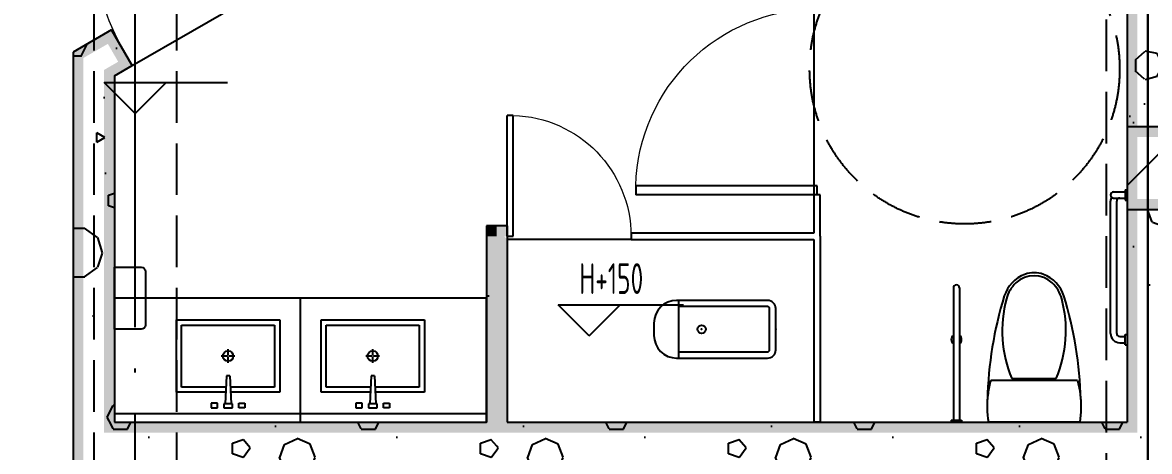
# Model space of a CAD drawing. Extents: x 175123 to 254035, y 15257 to 44959.
# Drawn here: x 183015 to 188468, y 38580 to 40656 of the extents above; entities that cross this region are included whole.
import ezdxf
from ezdxf.enums import TextEntityAlignment as Align
from ezdxf.xclip import XClip

# ---------------------------------------------------------------- set-up
doc = ezdxf.new("R2010")
doc.units = 0
doc.header["$LTSCALE"] = 1000
doc.header["$MEASUREMENT"] = 0
doc.header["$XCLIPFRAME"] = 2
for name, pattern in [('13#结构梁$0$DASH', [0.35, 0.25, -0.1]), ('13#结构梁$0$X-104 13#平面$0$DOTE', [2.4200000000000004, 2, -0.2, 0.02, -0.2]), ('X-104 13#平面$0$DASH', [0.35, 0.25, -0.1]), ('X-104 13#平面$0$DOTE', [2.4200000000000004, 2, -0.2, 0.02, -0.2])]:
    doc.linetypes.add(name, pattern=pattern)
for name, color, linetype in [('01-标注_标高', 200, 'Continuous'), ('13#结构梁$0$s-beam', 4, '13#结构梁$0$DASH'), ('13#结构梁$0$X-104 13#平面$0$A_AXIS-轴线', 36, '13#结构梁$0$X-104 13#平面$0$DOTE'), ('AXIS_TEXT', 7, 'Continuous'), ('PUB_WALL', 9, 'Continuous'), ('X-104 13#平面$0$A-C_门', 150, 'Continuous'), ('X-104 13#平面$0$A-I_卫-洁具', 241, 'Continuous'), ('X-104 13#平面$0$A-I_卫-隔断', 214, 'Continuous'), ('X-104 13#平面$0$A_AXIS-轴线', 36, 'X-104 13#平面$0$DOTE'), ('X-104 13#平面$1$05-填充_天正', 26, 'Continuous'), ('X-104 13#平面$1$A_STR-砌块墙', 121, 'Continuous'), ('X-104 13#平面$1$A_STR-砼柱', 51, 'Continuous'), ('图层1', 7, 'Continuous')]:
    doc.layers.add(name, color=color, linetype=linetype)
doc.layers.add('X-104 13#平面$0$000套内', color=226, linetype='Continuous', lineweight=30, plot=False)
doc.styles.add('_TCH_DIM', font='ros1.shx', dxfattribs={"bigfont": 'jd.shx'})
doc.styles.add('COMPLEX', font='COMPLEX')
doc.styles.add('图签信息$0$华文细黑', font='STXIHEI.TTF', dxfattribs={"height": 10})
pattern_1 = [(0, (354, -366), (600, 1200), [0, -1200]), (0, (-348, -528), (600, 1200), [0, -1200]), (0, (42, -540), (600, 1200), [0, -1200]), (0, (468, -186), (600, 1200), [0, -1200]), (0, (-30, -600), (600, 1200), [0, -1200]), (0, (588, 570), (600, 1200), [0, -1200]), (0, (222, 474), (600, 1200), [0, -1200]), (0, (413.9999999999999, 324), (600, 1200), [0, -1200]), (0, (-564, 300), (600, 1200), [0, -1200]), (0, (24, 246), (600, 1200), [0, -1200]), (0, (-204, -60), (600, 1200), [0, -1200]), (0, (-192, -509.9999999999999), (600, 1200), [0, -1200]), (0, (258, -558), (600, 1200), [0, -1200]), (0, (588, -30), (600, 1200), [0, -1200]), (0, (-534, -216), (600, 1200), [0, -1200]), (0, (-432, -12), (600, 1200), [0, -1200]), (0, (36, -96), (600, 1200), [0, -1200]), (0, (-132, -270), (600, 1200), [0, -1200]), (0, (-228, 126), (600, 1200), [0, -1200]), (0, (-78, 576), (600, 1200), [0, -1200]), (0, (-486.0000000000001, -468), (600, 1200), [0, -1200]), (0, (174, 330), (600, 1200), [0, -1200]), (0, (-384, 348), (600, 1200), [0, -1200]), (0, (-480, 504), (600, 1200), [0, -1200]), (130.601294, (514.285716, 194.285712), (-2999.999966861969, 3600.000015739533), [52.683108, -22074.222]), (18.4349488, (428.571432, 217.142856), (2999.999988936139, 1199.999991146445), [54.21048, -7535.2558]), (90, (428.571432, 165.714288), (600.0000000000001, 1200), [51.428568, -2348.5713]), (161.565051, (480, 148.571424), (-3000.000015105215, 1199.999910544823), [54.21048, -7535.2558]), (53.1301023, (480, 148.571424), (600.0000011342403, 1199.99999943288), [57.14286, -5942.856999999999]), (135, (525.714288, -462.85704), (-600.0000725322863, 1199.999918790402), [48.48732, -3345.6252]), (45, (457.142856, -462.85704), (599.9999961647541, 1199.999995157935), [48.48732, -3345.6252]), (135, (491.428572, -497.1428400000001), (-600.0000725322863, 1199.999918790402), [48.48732, -3345.6252]), (45, (491.428572, -497.1428400000001), (599.9999961647541, 1199.999995157935), [48.48732, -3345.6252]), (116.565051, (-51.42852, 342.857148), (-0.0001043859734650709, 2399.999934707041), [63.887652, -1277.753]), (180, (-79.99991999999999, 399.999996), (-599.9999999999998, 1200), [68.571432, -1131.4285]), (63.43494880000001, (-177.1428, 342.857148), (5.432290706153253e-06, 2399.999988372672), [63.887652, -1277.753]), (116.565051, (-148.5714, 285.714288), (-0.0001043859734650709, 2399.999934707041), [63.887652, -1277.753]), (0, (-148.5714, 285.714288), (600, 1200), [68.571432, -1131.4285]), (63.43494880000001, (-79.99991999999999, 285.714288), (5.432290706153253e-06, 2399.999988372672), [63.887652, -1277.753]), (107.102728, (399.999996, -62.85708000000001), (-1799.999931184909, 6000.000009680287), [77.72269200000001, -32565.805]), (143.972626, (377.142852, 11.428572), (-11399.99985547618, 8399.999990492668), [77.72269200000001, -16244.04]), (180, (314.285712, 57.14286), (-599.9999999999998, 1200), [74.285712, -1125.7142]), (36.02737329999999, (177.14286, 11.428572), (11399.99991575318, 8399.99990944439), [77.72269200000001, -16244.04]), (71.5650511, (154.285716, -57.14279999999999), (1800.000009240657, 5999.99998966958), [72.280632, -7517.185600000001]), (107.102728, (177.14286, -131.42856), (-1799.999931184909, 6000.000009680287), [77.72269200000001, -32565.805]), (143.972626, (240, -177.1428), (-11399.99985547618, 8399.999990492668), [77.72269200000001, -16244.04]), (0, (240, -177.1428), (600, 1200), [74.285712, -1125.7142]), (36.02737329999999, (314.285712, -177.1428), (11399.99991575318, 8399.99990944439), [77.72269200000001, -16244.04]), (71.5650511, (377.142852, -131.42856), (1800.000009240657, 5999.99998966958), [72.280632, -7517.185600000001]), (150.255118, (411.428568, 497.142852), (-1800.000004260273, 1199.999985130039), [46.07004, -9628.639200000001]), (90, (371.428572, 474.28572), (600.0000000000001, 1200), [45.714288, -2354.2855]), (29.7448813, (371.428572, 474.28572), (1800.000001060037, 1199.999994395642), [46.07004, -9628.639200000001]), (116.565051, (131.428572, -354.28572), (-0.0001043859734650709, 2399.999934707041), [63.887652, -1277.753]), (168.690067, (102.857148, -297.1428), (-5400.000004006199, 1199.999969888218), [58.274508, -12179.371]), (41.18592510000001, (0, -325.7142), (14999.99990911732, 13199.99988457684), [60.743688, -25451.604]), (90, (0, -382.85712), (600.0000000000001, 1200), [57.14286, -2342.857]), (138.814074, (45.714288, -422.85708), (-14999.99973338043, 13200.0000840726), [60.743688, -25451.604]), (16.6992442, (45.714288, -422.85708), (19799.99985103278, 5999.99993715613), [59.6589, -24997.075]), (60.9453959, (102.857148, -405.71424), (599.9999984077513, 1199.99998938541), [58.83217200000001, -24650.679]), (109.983106, (-371.42856, 148.571424), (-3000.000011299861, 8399.999977770043), [66.88400399999998, -28024.39499999999]), (155.556045, (-394.28568, 211.428576), (-7800.000029732115, 3599.999925205931), [69.045972, -28930.263]), (24.4439547, (-519.99996, 211.428576), (7800.000003890955, 3599.999982684802), [69.045972, -28930.263]), (70.01689340000001, (-542.85708, 148.571424), (3000.000009044286, 8399.999979161448), [66.88400399999999, -28024.395]), (109.983106, (-519.99996, 85.71428399999999), (-3000.000011299861, 8399.999977770043), [66.88400399999998, -28024.39499999999]), (160.016893, (-457.14276, 62.85714), (-3000.000001763259, 1199.999945333349), [66.88400399999999, -13978.755]), (19.9831065, (-457.14276, 62.85714), (2999.999983528817, 1199.999998096056), [66.88400399999999, -13978.755]), (70.01689340000001, (-394.28568, 85.71428399999999), (3000.000009044286, 8399.999979161448), [66.88400399999999, -28024.395]), (122.005383, (74.285712, 39.999996), (-600.0000805229399, 1199.999938741572), [53.908464, -11266.868]), (18.4349488, (-5.71428, 68.571432), (2999.999988936139, 1199.999991146445), [54.21048, -7535.2558]), (90, (-5.71428, 17.142852), (600.0000000000001, 1200), [51.428568, -2348.5713]), (161.565051, (45.714288, 0), (-3000.000015105215, 1199.999910544823), [54.21048, -7535.2558]), (54.46232220000002, (45.714288, 0), (4199.999993914518, 5999.999991012131), [49.15614, -20596.423]), (116.565051, (-274.28568, -251.42856), (-0.0001043859734650709, 2399.999934707041), [63.887652, -1277.753]), (180, (-302.85708, -194.28564), (-599.9999999999998, 1200), [62.85714, -1137.1428]), (59.0362434, (-399.99996, -251.42856), (600.000001953063, 1199.999994175555), [66.63945599999998, -13927.644]), (120.963756, (-365.71428, -308.57136), (-600.0000819959288, 1199.999944893199), [66.639456, -13927.644]), (0, (-365.71428, -308.57136), (600, 1200), [62.85714, -1137.1428]), (63.43494880000001, (-302.85708, -308.57136), (5.432290706153253e-06, 2399.999988372672), [63.887652, -1277.753])]

# ---------------------------------------------------------------- blocks, each defined once
blk = doc.blocks.new('X-104 13#平面')
at = {"layer": 'PUB_WALL'}
for points in [[(53300.00000000974, 16429.99999999945), (53350.00000000653, 16429.99999999945), (53350.00000000657, 17799.99999999971), (53300.00000000651, 17799.99999999971)], [(48386.60254038501, 16899.85163007924), (48200.00000000651, 16792.11660316024), (48250.00000000653, 16763.24908970082), (48368.30127019579, 16831.55035989002)], [(48486.60254038496, 16726.64654932242), (48386.60254038501, 16899.85163007924), (48368.30127019579, 16831.55035989002), (48418.30127019575, 16744.94781951164)], [(48200.00000000651, 16792.11660316024), (48200.00000000652, 14899.9999999997), (48250.00000000652, 14899.9999999997), (48250.00000000653, 16763.24908970082)], [(48400.00000000648, 16676.64654932238), (48486.60254038496, 16726.64654932242), (48418.30127019575, 16744.94781951164), (48350.00000000651, 16705.51406278183)], [(48400.00000000648, 16676.64654932238), (48400.00000000648, 14999.99999999976), (48350.00000000651, 14949.99999999952), (48350.00000000651, 16705.51406278183)], [(53350.00000000651, 16029.99999999945), (53300.00000000653, 16029.99999999945), (53300.00000000657, 14999.99999999969), (53350.00000000649, 14949.99999999972)], [(50200.00000000654, 15949.99999999974), (50200.00000000654, 15899.99999999969), (50250.00000000654, 15899.99999999969), (50250.00000000654, 15949.99999999974)], [(50300.00000000654, 15949.99999999974), (50200.00000000654, 15949.99999999974), (50200.00000000654, 15899.99999999974), (50300.00000000654, 15899.99999999974)], [(50300.00000000654, 15949.99999999974), (50300.00000000781, 15914.99999999968), (50250.00000000787, 15864.99999999967), (50250.00000000654, 15949.99999999974)], [(50300.00000000656, 15884.99999999967), (50300.00000000657, 14999.99999999969), (50250.00000000645, 14949.99999999972), (50250.00000000645, 15934.99999999967)], [(50200.00000000654, 15899.99999999969), (50200.00000000644, 14999.99999999962), (50250.00000000645, 14949.99999999962), (50250.00000000654, 15899.99999999969)], [(48400.00000000648, 14999.99999999976), (48800.00000000652, 14999.99999999969), (48800.00000000652, 14949.99999999969), (48350.00000000651, 14949.99999999952)], [(48800.00000000652, 14999.99999999969), (49650.00000000654, 14999.99999999969), (49650.00000000654, 14949.99999999969), (48800.00000000652, 14949.99999999969)], [(49650.00000000654, 14999.99999999969), (50200.00000000644, 14999.99999999962), (50250.00000000645, 14949.99999999962), (49650.00000000654, 14949.99999999969)], [(50300.00000000657, 14999.99999999969), (53300.00000000657, 14999.99999999969), (53350.00000000649, 14949.99999999972), (50250.00000000645, 14949.99999999972)], [(48200.00000000652, 14699.99999999984), (48250.00000000652, 14699.99999999984), (48250.00000000652, 14899.9999999997), (48200.00000000652, 14899.9999999997)]]:
    blk.add_hatch(color=0, dxfattribs=at).paths.add_polyline_path(points)
at = {"layer": 'X-104 13#平面$1$05-填充_天正'}
h = blk.add_hatch(dxfattribs=at)
h.set_pattern_fill('加气混凝土', color=0, scale=100, style=0)
h.set_pattern_definition(pattern_1)
h.paths.add_polyline_path([(53300.00000000974, 16429.99999999945), (53500.00000000651, 16429.99999999945), (53500.00000000649, 17799.99999999971), (53300.00000000651, 17799.99999999971)])
h = blk.add_hatch(dxfattribs=at)
h.set_pattern_fill('加气混凝土', color=0, scale=100, style=0)
h.set_pattern_definition(pattern_1)
h.paths.add_polyline_path([(48200.00000000651, 16792.11660316024), (48400.00000000648, 16676.64654932238), (48486.60254038496, 16726.64654932242), (48386.60254038501, 16899.85163007924)])
h = blk.add_hatch(dxfattribs=at)
h.set_pattern_fill('加气混凝土', color=0, scale=100, style=0)
h.set_pattern_definition(pattern_1)
h.paths.add_polyline_path([(48400.00000000648, 16676.64654932238), (48200.00000000651, 16792.11660316024), (48200.00000000652, 14899.9999999997), (48250.00000000652, 14899.9999999997), (48333.33333333989, 14866.6666666664), (48350.00000000651, 14949.99999999952), (48400.00000000648, 14999.99999999976)])
h = blk.add_hatch(dxfattribs=at)
h.set_pattern_fill('钢筋混凝土', color=0, scale=100, style=0)
h.set_pattern_definition([(45, (0, 0), (-176.7766952966369, 176.7766952966369), []), (49.99999999999999, (0, 0), (717.2601826007534, -62.75213498259511), [75, -825]), (355, (0, 0), (-138.751333613, 752.1921337000118), [60, -660]), (100.4514, (59.77168, -5.22934), (578.5093817140216, 689.4395420609536), [63.74019000000001, -701.142112]), (46.18420000000002, (0, 200), (1067.241048625644, -165.5190143290181), [112.5, -1237.5]), (96.6356, (88.936745, 186.206693), (934.6627055487033, 974.1178709004417), [95.610288, -1051.713]), (351.1842, (0, 200), (934.6619451336272, 974.1186009253246), [90, -990]), (21, (100, 150), (596.9070521184617, -402.6188906653388), [75, -825]), (326.0000000000001, (100, 150), (243.3153319215817, 725.150045046853), [60, -660]), (71.4514, (149.742233, 116.448394), (840.22262858149, 322.5304967099524), [63.74019000000001, -701.142112]), (37.50000000000001, (0, 0), (12.15985531729067, 332.8938538313115), [0, -652, 0, -670, 0, -662.5]), (7.499999999999999, (0, 0), (263.0695374421486, 394.4117118823602), [0, -382, 0, -637, 0, -252.5]), (327.5, (-223, 0), (533.822436172409, -22.55487173437976), [0, -250, 0, -780, 0, -1035]), (317.5, (-323, 0), (583.1861693423863, 100.1049823323177), [0, -325, 0, -518, 0, -735])])
h.paths.add_polyline_path([(53300.00000000974, 16029.99999999945), (53500.00000000974, 16029.99999999945), (53500.00000000974, 16429.99999999945), (53300.00000000974, 16429.99999999945)])
h = blk.add_hatch(dxfattribs=at)
h.set_pattern_fill('加气混凝土', color=0, scale=100, style=0)
h.set_pattern_definition(pattern_1)
h.paths.add_polyline_path([(53500.00000000652, 16029.99999999945), (53300.00000000653, 16029.99999999945), (53300.00000000657, 14999.99999999969), (53350.00000000649, 14949.99999999972), (53366.66666667321, 14899.99999999969), (53500.00000000652, 14899.99999999969)])
h = blk.add_hatch(dxfattribs=at)
h.set_pattern_fill('加气混凝土', color=0, scale=100, style=0)
h.set_pattern_definition(pattern_1)
h.paths.add_polyline_path([(50300.00000000654, 15949.99999999974), (50200.00000000654, 15949.99999999974), (50200.00000000654, 15899.99999999969), (50266.66666667363, 15899.99999999968), (50250.00000000787, 15864.99999999967), (50300.00000000781, 15914.99999999968)])
h = blk.add_hatch(dxfattribs=at)
h.set_pattern_fill('加气混凝土', color=0, scale=100, style=0)
h.set_pattern_definition(pattern_1)
h.paths.add_polyline_path([(50266.66666667364, 15899.99999999968), (50200.00000000654, 15899.99999999969), (50200.00000000644, 14999.99999999962), (50250.00000000645, 14949.99999999972), (50300.00000000657, 14999.99999999969), (50300.00000000656, 15884.99999999967), (50250.00000000645, 15934.99999999967)])
h = blk.add_hatch(dxfattribs=at)
h.set_pattern_fill('加气混凝土', color=0, scale=100, style=0)
h.set_pattern_definition(pattern_1)
h.paths.add_polyline_path([(48333.33333333989, 14866.6666666664), (48350.00000000668, 14749.99999999976), (48400.00000000669, 14699.99999999976), (48800.00000000652, 14699.99999999969), (48800.00000000652, 14999.99999999969), (48400.00000000648, 14999.99999999976), (48350.00000000651, 14949.99999999952)])
h = blk.add_hatch(dxfattribs=at)
h.set_pattern_fill('加气混凝土', color=0, scale=100, style=0)
h.set_pattern_definition(pattern_1)
h.paths.add_polyline_path([(48800.00000000652, 14999.99999999969), (48800.00000000652, 14799.99999999969), (49600.00000000644, 14799.99999999976), (49650.00000000657, 14849.99999999976), (49650.00000000654, 14999.99999999969)])
h = blk.add_hatch(dxfattribs=at)
h.set_pattern_fill('加气混凝土', color=0, scale=100, style=0)
h.set_pattern_definition(pattern_1)
h.paths.add_polyline_path([(49650.00000000654, 14999.99999999969), (49650.00000000657, 14849.99999999962), (49700.00000000657, 14799.99999999962), (50200.00000000661, 14799.99999999962), (50250.00000000661, 14849.99999999962), (50250.00000000645, 14949.99999999962), (50200.00000000644, 14999.99999999962)])
h = blk.add_hatch(dxfattribs=at)
h.set_pattern_fill('加气混凝土', color=0, scale=100, style=0)
h.set_pattern_definition(pattern_1)
h.paths.add_polyline_path([(50250.00000000645, 14949.99999999972), (50250.00000000661, 14849.99999999969), (50300.00000000648, 14799.99999999969), (53300.00000000651, 14799.99999999969), (53350.00000000651, 14849.99999999969), (53366.66666667321, 14899.99999999969), (53350.00000000649, 14949.99999999972), (53300.00000000657, 14999.99999999969), (50300.00000000657, 14999.99999999969)])
h = blk.add_hatch(dxfattribs=at)
h.set_pattern_fill('加气混凝土', color=0, scale=100, style=0)
h.set_pattern_definition(pattern_1)
h.paths.add_polyline_path([(48200.00000000652, 14699.99999999984), (48400.00000000668, 14699.99999999977), (48350.00000000668, 14749.99999999976), (48333.33333333989, 14866.6666666664), (48250.00000000652, 14899.9999999997), (48200.00000000652, 14899.9999999997)])
h = blk.add_hatch(dxfattribs=at)
h.set_pattern_fill('加气混凝土', color=0, scale=100, style=0)
h.set_pattern_definition(pattern_1)
h.paths.add_polyline_path([(53366.66666667321, 14899.99999999969), (53350.00000000651, 14849.99999999969), (53300.00000000651, 14799.99999999969), (53300.00000000652, 11149.9999999997), (53350.00000000652, 11099.9999999997), (53366.66666667318, 11049.9999999997), (53500.00000000652, 11049.99999999971), (53500.00000000652, 14899.99999999969)])
at = {"layer": 'X-104 13#平面$1$A_STR-砼柱'}
for points in [[(53500.00000000974, 16429.99999999945), (53300.00000000974, 16429.99999999945), (53350.00000000974, 16379.99999999945), (53450.00000000974, 16379.99999999945)], [(53300.00000000974, 16429.99999999945), (53300.00000000974, 16029.99999999945), (53350.00000000974, 16079.99999999945), (53350.00000000974, 16379.99999999945)], [(53300.00000000974, 16029.99999999945), (53500.00000000974, 16029.99999999945), (53450.00000000974, 16079.99999999945), (53350.00000000974, 16079.99999999945)]]:
    blk.add_hatch(color=0, dxfattribs=at).paths.add_polyline_path(points)
at = {"color": 0}
for p, q in [((50300.00000000795, 15899.99999999969), (50300.00000000795, 16484.99999999969)), ((50330.00000000795, 16484.99999999969), (50300.00000000795, 16484.99999999969)), ((50330.00000000795, 15899.99999999969), (50330.00000000795, 16484.99999999969)), ((51800.00000000658, 16144.99999998814), (50922.50000000658, 16144.99999998814)), ((50922.50000000658, 16144.99999998814), (50922.50000000658, 16099.99999998814)), ((51800.00000000658, 16099.99999998814), (51800.00000000658, 16144.99999998814)), ((51800.00000000658, 16099.99999998814), (50922.50000000658, 16099.99999998814)), ((53234.99928033798, 16114.999999872), (53290.00000548809, 16114.9999999316)), ((53290.0000056669, 16124.99999999121), (53299.99999857395, 16124.999999872)), ((53290.0000056669, 16124.99999999121), (53290.00000536888, 16074.999999872)), ((53219.99999309032, 15429.99999975279), (53220.00000519006, 16070.00000011042)), ((53234.99835169761, 16084.99999999121), (53290.00000542848, 16084.9999999316)), ((53249.99999314993, 15429.99999975279), (53250.00000519006, 16070.00000011042)), ((53290.00000536888, 16074.999999872), (53300.00000554769, 16074.99999999121)), ((50300.00000000795, 15899.99999999969), (50330.00000000795, 15899.99999999969)), ((52459.50001410591, 15650.00073414197), (52459.50000003921, 15010.00000094523)), ((52489.5000140463, 15650.00166206708), (52489.50000039684, 15010.00000022998)), ((51559.99999999657, 15589.78343880493, 1e-08), (51120.34357101681, 15589.78343880493, 1e-08)), ((51130.34357101682, 15310.21656119445, 1e-08), (51130.34357101681, 15589.78343880493, 1e-08)), ((51559.99999999657, 15559.78343880494, 1e-08), (51130.34357101681, 15559.78343880493, 1e-08)), ((51569.99999999658, 15350.21656119445, 1e-08), (51569.99999999657, 15549.78343880493, 1e-08)), ((51599.99999999658, 15350.21656119445, 1e-08), (51599.99999999657, 15549.78343880493, 1e-08)), ((48700.0000000065, 15494.99999999994), (49200.0000000065, 15494.99999999994)), ((48700.0000000065, 15144.99999999988), (48700.0000000065, 15494.99999999994)), ((49200.0000000065, 15494.99999999994), (49200.0000000065, 15144.99999999988)), ((49400.0000000065, 15495), (49900.0000000065, 15495)), ((49400.0000000065, 15144.99999999994), (49400.0000000065, 15495)), ((49900.0000000065, 15495), (49900.0000000065, 15144.99999999994)), ((48725.0000000065, 15469.99999999994), (49175.0000000065, 15469.99999999994)), ((48725.0000000065, 15169.99999999988), (48725.0000000065, 15469.99999999994)), ((49175.0000000065, 15469.99999999994), (49175.0000000065, 15169.99999999988)), ((49425.0000000065, 15470), (49875.0000000065, 15470)), ((49425.0000000065, 15169.99999999994), (49425.0000000065, 15470)), ((49875.0000000065, 15470), (49875.0000000065, 15169.99999999994)), ((51010.34357101681, 15479.78343880493, 1e-08), (51010.34357101681, 15420.21656119445, 1e-08)), ((53264.99999982565, 15414.9999999316), (53290.00000006406, 15414.999999872)), ((53264.99999970644, 15384.9999999316), (53290.00000006406, 15384.999999872)), ((53290.00000018327, 15424.999999872), (53300.00000000446, 15424.999999872)), ((53290.00000012367, 15375.00000005081), (53290.00000018327, 15424.999999872)), ((48950.00000000645, 15325.03999999986), (48950.00000000645, 15353.76799999986)), ((49650.00000000645, 15325.03999999992), (49650.00000000645, 15353.76799999992)), ((51130.34357101681, 15340.21656119445, 1e-08), (51559.99999999658, 15340.21656119445, 1e-08)), ((53290.00000012367, 15375.00000005081), (53300.00000012367, 15374.999999872)), ((48944.96000000647, 15319.99999999988), (48917.24000000644, 15319.99999999988)), ((48950.00000000645, 15286.73599999986), (48950.00000000645, 15314.95999999984)), ((48982.25600000644, 15319.99999999988), (48955.04000000643, 15319.99999999988)), ((49644.96000000647, 15319.99999999994), (49617.24000000644, 15319.99999999994)), ((49650.00000000645, 15286.73599999992), (49650.00000000645, 15314.9599999999)), ((49682.25600000644, 15319.99999999994), (49655.04000000643, 15319.99999999994)), ((51120.34357101681, 15310.21656119445, 1e-08), (51559.99999999658, 15310.21656119445, 1e-08)), ((48942.0000000065, 15224.8214514199), (48935.61006624646, 15088.31850975641)), ((48958.0000000065, 15224.8214514199), (48942.0000000065, 15224.8214514199)), ((48958.00000000662, 15224.8214514199), (48964.38993376667, 15088.31850975641)), ((49642.0000000065, 15224.82145141996), (49635.61006624646, 15088.31850975647)), ((49658.0000000065, 15224.82145141996), (49642.0000000065, 15224.82145141996)), ((49658.00000000662, 15224.82145141996), (49664.38993376667, 15088.31850975647)), ((48938.9369559094, 15169.99999999988), (48725.0000000065, 15169.99999999988)), ((49175.0000000065, 15169.99999999988), (48960.56628494475, 15169.99999999988)), ((49638.9369559094, 15169.99999999994), (49425.0000000065, 15169.99999999994)), ((49875.0000000065, 15169.99999999994), (49660.56628494475, 15169.99999999994)), ((53059.53125000652, 15202.49999999997), (52640.46875000652, 15202.49999999997)), ((52742.34938362299, 15211.76360999997), (52957.65063889005, 15211.76360999997)), ((53059.53125000652, 15202.49999999997), (53070.93125750652, 15151.58157749997)), ((48937.61922262043, 15144.99999999988), (48700.0000000065, 15144.99999999988)), ((49200.0000000065, 15144.99999999988), (48961.73657726262, 15144.99999999988)), ((49637.61922262043, 15144.99999999994), (49400.0000000065, 15144.99999999994)), ((49900.0000000065, 15144.99999999994), (49661.73657726262, 15144.99999999994)), ((53070.93125750652, 15151.58157749997), (53076.38930750652, 15102.22636499997)), ((48898.64987996836, 15092.8085451576), (48868.64987996836, 15092.8085451576)), ((48868.64987996836, 15092.8085451576), (48868.64987996836, 15069.99999999994)), ((48868.64987996836, 15069.99999999994), (48898.64987996836, 15069.99999999994)), ((48898.64987996836, 15069.99999999994), (48898.64987996836, 15092.8085451576)), ((48971.35012004476, 15088.31850975641), (48928.64987996836, 15088.31850975641)), ((48928.64987996836, 15088.31850975641), (48928.64987996836, 15069.99999999994)), ((48928.64987996836, 15069.99999999994), (48971.35012004476, 15069.99999999994)), ((48964.38993376667, 15088.31850975641), (48935.61006624646, 15088.31850975641)), ((48971.35012004476, 15069.99999999994), (48971.35012004476, 15088.31850975641)), ((49001.35012004476, 15092.8085451576), (49031.35012004476, 15092.8085451576)), ((49001.35012004476, 15069.99999999994), (49001.35012004476, 15092.8085451576)), ((49031.35012004476, 15069.99999999994), (49001.35012004476, 15069.99999999994)), ((49031.35012004476, 15092.8085451576), (49031.35012004476, 15069.99999999994)), ((49598.64987996836, 15092.80854515766), (49568.64987996836, 15092.80854515766)), ((49568.64987996836, 15092.80854515766), (49568.64987996836, 15070)), ((49568.64987996836, 15070), (49598.64987996836, 15070)), ((49598.64987996836, 15070), (49598.64987996836, 15092.80854515766)), ((49671.35012004476, 15088.31850975647), (49628.64987996836, 15088.31850975647)), ((49628.64987996836, 15088.31850975647), (49628.64987996836, 15070)), ((49628.64987996836, 15070), (49671.35012004476, 15070)), ((49664.38993376667, 15088.31850975647), (49635.61006624646, 15088.31850975647)), ((49671.35012004476, 15070), (49671.35012004476, 15088.31850975647)), ((49701.35012004476, 15092.80854515766), (49731.35012004476, 15092.80854515766)), ((49701.35012004476, 15070), (49701.35012004476, 15092.80854515766)), ((49731.35012004476, 15070), (49701.35012004476, 15070)), ((49731.35012004476, 15092.80854515766), (49731.35012004476, 15070)), ((53076.38930750652, 15050.17650749996), (53070.78125000652, 14999.99999999997)), ((53076.38930750652, 15102.22636499997), (53076.38930750652, 15050.17650749996)), ((52449.50000009881, 15010.00000106444), (52449.50000003921, 15000.00000797858)), ((52449.50000009881, 15010.00000106444), (52499.50000033723, 15010.00000005116)), ((52499.50000033723, 15010.00000005116), (52499.49999997961, 14999.99999999156)), ((53070.78125000652, 14999.99999999997), (52629.21875000652, 14999.99999999997))]:
    blk.add_line(p, q, dxfattribs=at)
for centre, radius in [((51241.38539879512, 15449.99999999969, 1e-08), 20), ((48950.00000000645, 15319.99999999988), 25.2), ((49650.00000000645, 15319.99999999994), 25.2)]:
    blk.add_circle(centre, radius, dxfattribs=at)
for centre, radius, start, end in [((53235.00000519006, 16099.999999872), 14.99999998312334, 90, 270), ((53265.00000519006, 16069.999999872), 45.00000000000363, 154.4712198361547, 180), ((53265.00000519006, 16069.999999872), 15, 90, 180), ((52862.18639294572, 15562.49828110238), 163.5812782416205, 110.4523908063636, 162.7522599269576), ((52850.00001125652, 15580.36653488045), 128.7061108459815, 46.85426460142173, 133.1457353985783), ((52850.00000000652, 15595.17501790404), 128.7061108459815, 69.5476091936364, 110.4523908063636), ((52837.81360706731, 15562.49828110238), 163.5812782416205, 17.2477400730424, 69.5476091936364), ((52474.50001410591, 15650.00000893225), 14.99999998312334, 0, 180), ((52873.26485846717, 15555.54492090557), 162.7261878014058, 133.1457353985783, 165.2214349412174), ((52826.73516404587, 15555.54492090557), 162.7261878014058, 14.77856505878254, 46.85426460142173), ((54446.89330416454, 15070.50223739517), 1822.905267548176, 162.7522599269576, 178.7776319831736), ((53298.20214820083, 15443.44170022244), 602.2018211347165, 165.2214349412174, 202.6262561226396), ((52401.79787431221, 15443.44170022244), 602.2018211347165, 337.3737438773604, 14.77856505878254), ((51253.1066958485, 15070.50223739517), 1822.905267548176, 1.222368016826439, 17.2477400730424), ((51120.34357101681, 15479.78343880493, 1e-08), 110, 90, 180), ((51559.99999999657, 15549.78343880493, 1e-08), 40, 0, 90), ((51559.99999999657, 15549.78343880494, 1e-08), 10, 0, 90), ((51120.34357101681, 15420.21656119445, 1e-08), 110, 180, 270), ((52474.50000015842, 15400.0000004684, -9.52677845565972e-09), 25, 126.8698662268696, 233.1301310408671), ((52474.50000015842, 15400.0000004684, -9.52677845565972e-09), 25, 306.8699276982803, 53.13007025235026), ((53264.99999988525, 15429.999999872), 45.00000000000363, 180, 270), ((53264.99999988525, 15429.999999872), 15, 180, 270), ((51559.99999999658, 15350.21656119445, 1e-08), 10, 270, 0), ((51559.99999999659, 15350.21656119445, 1e-08), 39.99999999999636, 269.9999999999896, 359.9999999999948), ((53086.25000000652, 15076.17188249996), 463.3354349999999, 164.1780179999959, 172.2600539999512), ((53086.25000000652, 15076.17188249996), 463.3354349999999, 172.2600539999512, 189.4623220000221)]:
    blk.add_arc(centre, radius, start, end, dxfattribs=at)
at = {"color": 0, "ltscale": 1000}
for centre, start, end in [((48950.14000000646, 15319.99999999988), 90, 270), ((48950.14000000646, 15319.99999999988), 270, 90), ((49650.14000000646, 15319.99999999994), 90, 270), ((49650.14000000646, 15319.99999999994), 270, 90)]:
    blk.add_arc(centre, 0.4199999999837019, start, end, dxfattribs=at)
at = {"color": 0, "lineweight": 13}
blk.add_ellipse((49280.97730907474, 17300.74908970077), major_axis=(689.4291116568851, 689.429111656885), ratio=0.999999999999995, start_param=1.334640775135866, end_param=2.879793265790642, dxfattribs=at)
at = {"color": 0, "lineweight": 13, "extrusion": (0, 0, -1)}
for centre, major_axis, ratio, start_param, end_param in [((51800.00000000658, 16122.49999998814), (-620.4862004911975, 620.4862004911975), 0.999999999999996, 5.523430979922254, 7.068583470577036), ((50315.00000000795, 15899.99999999969), (-413.6574669941309, 413.6574669941307), 0.9999999999999988, 0.8110419995375664, 2.356194490192344)]:
    blk.add_ellipse(centre, major_axis=major_axis, ratio=ratio, start_param=start_param, end_param=end_param, dxfattribs=at)
at = {"color": 0}
for p in [(51241.38539879512, 15449.99999999969, 1e-08), (51600.00000000658, 15449.99999999969)]:
    blk.add_point(p, dxfattribs=at)
at = {"layer": '13#结构梁$0$s-beam', "color": 0}
for p, q in [((48300.00112537178, 19099.90117785251), (48300.00114577648, 14699.91976278826)), ((48700.0011253719, 19099.90117785065), (48700.00114577636, 14699.91976278826)), ((53200.00106251542, 9000.000176773996), (53200.00087305985, 18513.90008128409))]:
    blk.add_line(p, q, dxfattribs=at)
at = {"layer": '13#结构梁$0$X-104 13#平面$0$A_AXIS-轴线', "color": 0, "linetype": '13#结构梁$0$X-104 13#平面$0$DOTE'}
for p, q in [((60408.42161477101, 80399.99996565212), (-2925.015303174965, 80400.00071360095)), ((48500, -7400.986033683694), (48500, 26620.25062679107))]:
    blk.add_line(p, q, dxfattribs=at)
at = {"layer": 'X-104 13#平面$0$000套内', "color": 0}
blk.add_lwpolyline([(7100.000000003152, -1550.000000000497), (21949.99999999995, -1550.000000000005), (21950, -950.0000000000144), (48400.00000000652, -950), (48400.00000000652, 11049.99999999971), (53400.00000000652, 11049.99999999971), (53400.00000000652, 18099.99999999973), (58249.99999999994, 18099.99999999973), (58249.99999999995, 18889.98122512306), (53289.06962433707, 23052.69607363776), (37949.99999999994, 14213.31606116103), (37949.99999999986, 10049.99999999997), (12454.85512413024, 10049.99999999997), (4447.428597971112, 15350.00000000007), (4099.999999999926, 15350.00000000006), (4100.000000000031, 6299.999999999965), (7100.000000000027, 6299.999999999968), (7100.000000000029, -1550.000000000497)], dxfattribs=at)
at = {"layer": 'X-104 13#平面$0$A-C_门', "color": 0}
blk.add_line((48486.60254038491, 16726.64654932233), (49352.62794416936, 17226.64654932233), dxfattribs=at)
at = {"layer": 'X-104 13#平面$0$A-I_卫-洁具', "color": 0, "ltscale": 0.1}
blk.add_line((49300.00000000696, 14999.9999999994), (49300.00000000673, 15599.99999999988), dxfattribs=at)
blk.add_lwpolyline([(48400.00000000652, 15449.9999999998), (48400.00000000652, 15749.9999999998), (48530.00000000652, 15749.9999999998, -0.414213562373095), (48550.00000000652, 15729.9999999998), (48550.00000000652, 15469.9999999998, -0.414213562373095), (48530.00000000652, 15449.9999999998)], format="xyb", close=True, dxfattribs=at)
for points in [[(48400.00000000652, 14999.9999999998), (50200.00000000644, 14999.99999999975), (50200.00000000661, 15599.99999999986), (48400.00000000652, 15599.9999999998)], [(48400.00000000685, 14999.99999999957), (50200.00000000708, 14999.99999999922), (50200.00000000708, 15039.99999999922), (48400.00000000685, 15039.99999999957)]]:
    blk.add_lwpolyline(points, close=True, dxfattribs=at)
at = {"layer": 'X-104 13#平面$0$A-I_卫-洁具', "color": 0, "linetype": 'X-104 13#平面$0$DASH'}
blk.add_circle((52514.05931684322, 16709.77719068032), 750, dxfattribs=at)
at = {"layer": 'X-104 13#平面$0$A-I_卫-隔断', "color": 0}
for p, q in [((51785.00000000658, 16999.99999998814), (51785.00000000658, 16099.99999998814)), ((51815.00000000658, 16099.99999998908), (51785.00000000656, 16099.99999998907)), ((51785.00000000656, 16099.99999998907), (51785.00000000657, 15914.99999999967)), ((51815.00000000658, 15899.99999999969), (51815.00000000658, 16099.99999998908)), ((50300.00000000781, 15914.99999999968), (50300.00000000656, 15884.99999999967)), ((50900.00000000795, 15884.99999999969), (50300.00000000795, 15884.99999999969)), ((51785.00000000657, 15914.99999999967), (50900.00000000795, 15914.99999999966)), ((50900.00000000795, 15914.99999999966), (50900.00000000795, 15884.99999999971)), ((50900.00000000795, 15884.99999999971), (51785.00000000659, 15884.99999999967)), ((51785.00000000659, 15884.99999999967), (51785.00000000658, 14999.99999999969)), ((51815.00000000658, 15899.99999999969), (51815.00000000658, 14999.99999999969)), ((51815.00000000658, 14999.99999999969), (51785.00000000658, 14999.99999999969))]:
    blk.add_line(p, q, dxfattribs=at)
at = {"layer": 'X-104 13#平面$0$A_AXIS-轴线', "color": 0, "linetype": 'X-104 13#平面$0$DOTE'}
for p, q in [((60408.42140219617, 80400), (-2925.01551574981, 80400)), ((48500, -7400.98603368341), (48500, 24620.25062679139))]:
    blk.add_line(p, q, dxfattribs=at)
at = {"layer": 'X-104 13#平面$1$A_STR-砌块墙', "color": 0}
for p, q in [((53300.00000000648, 17799.9999999994), (53300.00000000651, 16429.9999999994)), ((48386.60254038501, 16899.85163007924), (48200.00000000651, 16792.11660316024)), ((48486.60254038496, 16726.64654932242), (48386.60254038501, 16899.85163007924)), ((48200.00000000651, 16792.11660316024), (48200.00000000652, 14899.9999999997)), ((48400.00000000648, 16676.64654932238), (48486.60254038496, 16726.64654932242)), ((48400.00000000648, 16676.64654932238), (48400.00000000648, 14999.99999999976)), ((53300.00000000661, 16029.9999999994), (53300.00000000657, 14999.99999999969)), ((50200.00000000654, 15949.99999999974), (50200.00000000654, 15899.99999999969)), ((50300.00000000654, 15949.99999999974), (50200.00000000654, 15949.99999999974)), ((50300.00000000654, 15949.99999999974), (50300.00000000781, 15914.99999999968)), ((50200.00000000654, 15899.99999999969), (50200.00000000644, 14999.99999999962)), ((50300.00000000656, 15884.99999999967), (50300.00000000657, 14999.99999999969)), ((48400.00000000648, 14999.99999999976), (48800.00000000652, 14999.99999999969)), ((48800.00000000652, 14999.99999999969), (49650.00000000654, 14999.99999999969)), ((49650.00000000654, 14999.99999999969), (50200.00000000644, 14999.99999999962)), ((50300.00000000657, 14999.99999999969), (53300.00000000657, 14999.99999999969)), ((48200.00000000652, 14899.9999999997), (48200.0000000064, 14699.9999999998))]:
    blk.add_line(p, q, dxfattribs=at)
at = {"layer": 'X-104 13#平面$1$A_STR-砼柱', "color": 0}
for p, q in [((53500.00000000974, 16429.99999999945), (53300.00000000974, 16429.99999999945)), ((53300.00000000974, 16429.99999999945), (53300.00000000974, 16029.99999999945)), ((53300.00000000974, 16029.99999999945), (53500.00000000974, 16029.99999999945))]:
    blk.add_line(p, q, dxfattribs=at)
at = {"color": 0, "style": '图签信息$0$华文细黑'}
for p in [(72170.31718589018, 105564.7669967284), (72170.31718589018, 43164.7669967284), (72170.31718589018, -19235.2330032716)]:
    blk.add_attdef('200X', text='', height=100, dxfattribs=at).set_placement(p, align=Align.BOTTOM_RIGHT)
at = {"layer": 'AXIS_TEXT', "color": 0, "style": 'COMPLEX'}
for height, width, p, p2 in [(448, 1.041666666666667, (-399.9999999999992, 156296.2506267914), (7.958078640513122e-13, 156296.2506267914)), (448, 1.041666666666667, (7800, 156296.2506267914), (8200, 156296.2506267914)), (448, 1.041666666666667, (12300, 156296.2506267914), (12700, 156296.2506267914)), (448, 1.041666666666667, (21300, 156296.2506267914), (21700, 156296.2506267914)), (448, 1.041666666666667, (30300, 156296.2506267914), (30700, 156296.2506267914)), (448, 1.041666666666667, (39300, 156296.2506267914), (39700, 156296.2506267914)), (448, 1.041666666666667, (48300, 156296.2506267914), (48700, 156296.2506267914)), (448, 1.041666666666667, (57300, 156296.2506267914), (57700, 156296.2506267914)), (448, 1.041666666666667, (-7525.015515749811, 142576), (-7125.015515749811, 142576)), (448, 1.041666666666667, (64743.47067045257, 142576), (65143.47067045257, 142576)), (448, 1.041666666666667, (-7525.015515749811, 139476.0000000001), (-7125.015515749811, 139476.0000000001)), (448, 1.041666666666667, (64743.47067045257, 138976.0000000001), (65143.47067045257, 138976.0000000001)), (448, 1.041666666666667, (-7525.015515749812, 133576), (-7125.015515749812, 133576)), (448, 1.041666666666667, (64743.47067045257, 133576), (65143.47067045257, 133576)), (448, 1.041666666666667, (-7525.015515749812, 124576), (-7125.015515749812, 124576)), (448, 1.041666666666667, (64743.47067045257, 124576), (65143.47067045257, 124576)), (448, 1.041666666666667, (-400.0000000000014, 112775.0139663166), (-1.335820343228988e-12, 112775.0139663166)), (448, 1.041666666666667, (7799.999999999998, 112775.0139663166), (8199.999999999998, 112775.0139663166)), (448, 1.041666666666667, (12300, 112775.0139663166), (12700, 112775.0139663166)), (448, 1.041666666666667, (21300, 112775.0139663166), (21700, 112775.0139663166)), (448, 1.041666666666667, (30300, 112775.0139663166), (30700, 112775.0139663166)), (448, 1.041666666666667, (39300, 112775.0139663166), (39700, 112775.0139663166)), (448, 1.041666666666667, (48300, 112775.0139663166), (48700, 112775.0139663166)), (448, 1.041666666666667, (57300, 112775.0139663166), (57700, 112775.0139663166)), (448, 1.041666666666667, (-399.999999999999, 89896.25062679139), (1.051603248924948e-12, 89896.25062679139)), (448, 1.041666666666667, (7800.000000000002, 89896.25062679139), (8200.000000000002, 89896.25062679139)), (448, 1.041666666666667, (12300, 89896.25062679139), (12700, 89896.25062679139)), (448, 1.041666666666667, (21300, 89896.25062679139), (21700, 89896.25062679139)), (448, 1.041666666666667, (30300, 89896.25062679139), (30700, 89896.25062679139)), (448, 1.041666666666667, (39300, 89896.25062679139), (39700, 89896.25062679139)), (448, 1.041666666666667, (48300, 89896.25062679139), (48700, 89896.25062679139)), (448, 1.041666666666667, (57300, 89896.25062679139), (57700, 89896.25062679139)), (448, 1.041666666666667, (-7525.015515749811, 80176), (-7125.015515749811, 80176)), (448, 1.041666666666667, (64743.47067045257, 80176), (65143.47067045257, 80176)), (448, 1.041666666666667, (-7525.015515749811, 77076.00000000009), (-7125.015515749811, 77076.00000000009)), (448, 1.041666666666667, (64743.47067045257, 76576.00000000009), (65143.47067045257, 76576.00000000009)), (448, 1.041666666666667, (-7525.015515749812, 71176.00000000003), (-7125.015515749812, 71176.00000000003)), (448, 1.041666666666667, (64743.47067045257, 71176.00000000003), (65143.47067045257, 71176.00000000003)), (448, 1.041666666666667, (-7525.015515749812, 62176), (-7125.015515749812, 62176)), (448, 1.041666666666667, (64743.47067045257, 62176), (65143.47067045257, 62176)), (448, 1.041666666666667, (-400.0000000000003, 50375.01396631659), (-3.410605131648481e-13, 50375.01396631659)), (448, 1.041666666666667, (7800, 50375.01396631659), (8200, 50375.01396631659)), (448, 1.041666666666667, (12300, 50375.01396631659), (12700, 50375.01396631659)), (448, 1.041666666666667, (21300, 50375.01396631659), (21700, 50375.01396631659)), (448, 1.041666666666667, (30300, 50375.01396631659), (30700, 50375.01396631659)), (448, 1.041666666666667, (39300, 50375.01396631659), (39700, 50375.01396631659)), (448, 1.041666666666667, (48300, 50375.01396631659), (48700, 50375.01396631659)), (448, 1.041666666666667, (57300, 50375.01396631659), (57700, 50375.01396631659)), (448, 1.041666666666667, (-399.999999999999, 27496.25062679139), (1.051603248924948e-12, 27496.25062679139)), (448, 1.041666666666667, (7800.000000000002, 27496.25062679139), (8200.000000000002, 27496.25062679139)), (448, 1.041666666666667, (12300, 27496.25062679139), (12700, 27496.25062679139)), (448, 1.041666666666667, (21300, 27496.25062679139), (21700, 27496.25062679139)), (448, 1.041666666666667, (30300, 27496.25062679139), (30700, 27496.25062679139)), (448, 1.041666666666667, (39300, 27496.25062679139), (39700, 27496.25062679139)), (448, 1.041666666666667, (48300, 27496.25062679139), (48700, 27496.25062679139)), (448, 1.041666666666667, (57300, 27496.25062679139), (57700, 27496.25062679139)), (448, 1.041666666666667, (-7525.015515749811, 17776), (-7125.015515749811, 17776)), (448, 1.041666666666667, (64743.47067045257, 17776), (65143.47067045257, 17776)), (448, 1.041666666666667, (-7525.015515749811, 14676.00000000009), (-7125.015515749811, 14676.00000000009)), (448, 1.041666666666667, (64743.47067045257, 14176.00000000009), (65143.47067045257, 14176.00000000009)), (448, 1.041666666666667, (-7525.015515749812, 8776.000000000031), (-7125.015515749812, 8776.000000000031)), (448, 1.041666666666667, (64743.47067045257, 8776.00000000003), (65143.47067045257, 8776.00000000003)), (448.0000000000001, 1.041666666666666, (-7525.015515749812, -223.9999999999995), (-7125.015515749812, -223.9999999999995)), (448.0000000000001, 1.041666666666667, (64743.47067045257, -224.000000000001), (65143.47067045257, -224.000000000001)), (448, 1.041666666666667, (-400.0000000000003, -12024.98603368341), (-3.410605131648481e-13, -12024.98603368341)), (448, 1.041666666666667, (7800, -12024.98603368341), (8200, -12024.98603368341)), (448, 1.041666666666667, (12300, -12024.98603368341), (12700, -12024.98603368341)), (448, 1.041666666666667, (21300, -12024.98603368341), (21700, -12024.98603368341)), (448, 1.041666666666667, (30300, -12024.98603368341), (30700, -12024.98603368341)), (448, 1.041666666666667, (39300, -12024.98603368341), (39700, -12024.98603368341)), (448, 1.041666666666667, (48300, -12024.98603368341), (48700, -12024.98603368341)), (448, 1.041666666666667, (57300, -12024.98603368341), (57700, -12024.98603368341))]:
    blk.add_attdef('A', text='', height=height, dxfattribs=dict(at, width=width)).set_placement(p, p2, align=Align.FIT)

msp = doc.modelspace()

# ---------------------------------------------------------------- linework, layer by layer
at = {"layer": '01-标注_标高'}
for p, q in [((183559.848004122, 40215.89574276711), (183409.848004122, 40365.89574276711)), ((183409.848004122, 40365.89574276711), (184007.5090134708, 40365.89574276711)), ((183559.848004122, 40215.89574276711), (183709.848004122, 40365.89574276711)), ((185756.8642011144, 39139.56564682005), (185606.8642011144, 39289.56564682005)), ((185606.8642011144, 39289.56564682005), (186214.1358084065, 39289.56564682005)), ((185756.8642011144, 39139.56564682005), (185906.8642011144, 39289.56564682005))]:
    msp.add_line(p, q, dxfattribs=at)

# ---------------------------------------------------------------- block references
at = {"color": 251}
ref = msp.add_blockref('X-104 13#平面', (135059.848004122, 23721.20475974301), dxfattribs=at)
XClip(ref).set_block_clipping_path([(47300.000000006556, 8199.999999999825), (54100.00000000717, 18799.999999999825)])
at = {"layer": '图层1', "color": 251}
ref = msp.add_blockref('X-104 13#平面', (188023.7007087819, -40329.68568016365), dxfattribs=at)
XClip(ref).set_block_clipping_path([(47300.000000006556, 70599.9999999998), (54100.00000000717, 81199.9999999998)])

# ---------------------------------------------------------------- texts
at = {"layer": '01-标注_标高', "color": 7, "style": '_TCH_DIM', "width": 0.7058823529411765}
msp.add_text('H+150', height=148.75, dxfattribs=at).set_placement((185709.1358084065, 39342.06564682005))

doc.saveas('drawing.dxf')
